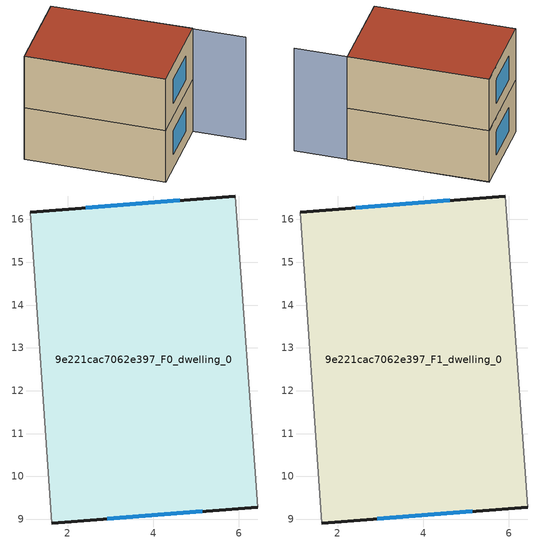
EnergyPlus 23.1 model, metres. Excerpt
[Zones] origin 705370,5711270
9e221cac7062e397_F0_dwelling_0
 floor ground (EU_floor_Construction): 5.91,16.55 6.43,9.29 1.63,8.91 1.13,16.16 z0
 wall outside (EU_wall_Construction): 5.91,16.55 1.13,16.16 / 1.63,8.91 6.43,9.29 z0:3
 wall adiabatic (EU_wall_Construction): 6.43,9.29 5.91,16.55 / 1.13,16.16 1.63,8.91 z0:3
 window (EU_Window_Construction): 4.62,16.44 2.42,16.27 / 2.92,9.01 5.14,9.18 z0.81:2.19
9e221cac7062e397_F1_dwelling_0
 floor to 9e221cac7062e397_F0_dwelling_0 (EU_floor_Construction): 5.91,16.55 6.43,9.29 1.63,8.91 1.13,16.16 z3
 wall outside (EU_wall_Construction): 5.91,16.55 1.13,16.16 / 1.63,8.91 6.43,9.29 z3:6
 wall adiabatic (EU_wall_Construction): 6.43,9.29 5.91,16.55 / 1.13,16.16 1.63,8.91 z3:6
 window (EU_Window_Construction): 4.62,16.44 2.42,16.27 / 2.92,9.01 5.14,9.18 z3.81:5.19
 roof outside (EU_roof_Construction): 6.43,9.29 5.91,16.55 1.13,16.16 1.63,8.91 z6
shading: 6.62,6.57 5.91,16.55 / 1.13,16.16 1.68,8.92 z0:6
[Building]
EU S2 Campaign: North Axis=0; Terrain=City; Solar Distribution=FullExterior
[Site:Location]
London: Latitude=51.5; Longitude=-0.5; Time Zone=0; Elevation=25
[SizingPeriod:WeatherFileDays]
AnnualSizingPeriod: Begin Month=1; Begin Day of Month=1; End Month=12; End Day of Month=31; Day of Week for Start Day=Monday; Use Weather File Daylight Saving Period=No; Use Weather File Rain and Snow Indicators=No
[MATERIAL]
EU_InternalMass_Material: Roughness=MediumRough; Thickness=0.1; Conductivity=1; Density=1800; Specific Heat=900; Thermal Absorptance=0.9; Solar Absorptance=0.7; Visible Absorptance=0.7
[MATERIAL:NOMASS] Roughness=MediumRough; Thermal Absorptance=0.9; Solar Absorptance=0.7; Visible Absorptance=0.7
Name | Thermal Resistance
EU_wall_NoMass | 0.555556
EU_roof_NoMass | 0.510204
EU_floor_NoMass | 1.68919
[WINDOWMATERIAL:SIMPLEGLAZINGSYSTEM]
EU_Window_SimpleGlazing: UFactor=3.96; Solar Heat Gain Coefficient=0.85; Visible Transmittance=0.85
[CONSTRUCTION]
EU_wall_Construction: EU_wall_NoMass
EU_roof_Construction: EU_roof_NoMass
EU_floor_Construction: EU_floor_NoMass
EU_Window_Construction: EU_Window_SimpleGlazing
EU_InternalMass_Construction: EU_InternalMass_Material
[ZONE] Type=1; Multiplier=1; Ceiling Height=autocalculate; Floor Area=autocalculate; Part of Total Floor Area=Yes
Name | Volume
9e221cac7062e397_F0_dwelling_0 | 104.918
9e221cac7062e397_F1_dwelling_0 | 104.919
[INTERNALMASS] Construction=EU_InternalMass_Construction; Surface Area=34.9726
Name | Zone or ZoneList
9e221cac7062e397_F0_dwelling_0_EU_InternalMass | 9e221cac7062e397_F0_dwelling_0
9e221cac7062e397_F1_dwelling_0_EU_InternalMass | 9e221cac7062e397_F1_dwelling_0
[OTHEREQUIPMENT] Fuel Type=Electricity; Design Level Calculation Method=Watts/Area; Power per Zone Floor Area=1; Fraction Latent=0; Fraction Radiant=0; Fraction Lost=0; Carbon Dioxide Generation Rate=0; EndUse Subcategory=EU_Step8_InternalGains
Name | Zone or ZoneList or Space or SpaceList | Schedule
EU_Step8_InternalGain_9e221cac7062e397_F0_dwelling_0_f000 | 9e221cac7062e397_F0_dwelling_0 | EU_Step8_GainSchedule_9e221cac7062e397_F0_dwelling_0_f000
EU_Step8_InternalGain_9e221cac7062e397_F1_dwelling_0_f000 | 9e221cac7062e397_F1_dwelling_0 | EU_Step8_GainSchedule_9e221cac7062e397_F1_dwelling_0_f000
[ZONEVENTILATION:DESIGNFLOWRATE] Schedule=EU_AlwaysOn; Design Flow Rate Calculation Method=AirChanges/Hour; Air Changes per Hour=0.48; Ventilation Type=Natural; Fan Pressure Rise=0; Fan Total Efficiency=1; Constant Term Coefficient=1; Temperature Term Coefficient=0; Velocity Term Coefficient=0; Velocity Squared Term Coefficient=0; Minimum Indoor Temperature=-100; Maximum Indoor Temperature=100; Delta Temperature=-100; Minimum Outdoor Temperature=-100; Maximum Outdoor Temperature=100; Maximum Wind Speed=40
Name | Zone or ZoneList or Space or SpaceList
EU_ConstantAir_9e221cac7062e397_F0_dwelling_0 | 9e221cac7062e397_F0_dwelling_0
EU_ConstantAir_9e221cac7062e397_F1_dwelling_0 | 9e221cac7062e397_F1_dwelling_0
[HVACTEMPLATE:THERMOSTAT] Constant Heating Setpoint=20; Constant Cooling Setpoint=50
EU_HeatOnly_9e221cac7062e397_F0_dwelling_0; EU_HeatOnly_9e221cac7062e397_F1_dwelling_0
[HVACTEMPLATE:ZONE:IDEALLOADSAIRSYSTEM] System Availability Schedule=EU_AlwaysOn; Maximum Heating Supply Air Temperature=50; Minimum Cooling Supply Air Temperature=13; Maximum Heating Supply Air Humidity Ratio=0.0156; Minimum Cooling Supply Air Humidity Ratio=0.0077; Heating Limit=NoLimit; Cooling Limit=NoLimit; Heating Availability Schedule=EU_AlwaysOn; Cooling Availability Schedule=EU_CoolingOff; Dehumidification Control Type=ConstantSensibleHeatRatio; Cooling Sensible Heat Ratio=0.7; Dehumidification Setpoint=60; Humidification Control Type=None; Humidification Setpoint=30; Outdoor Air Method=None; Outdoor Air Flow Rate per Person=0.00944; Outdoor Air Flow Rate per Zone Floor Area=0; Outdoor Air Flow Rate per Zone=0; Demand Controlled Ventilation Type=None; Outdoor Air Economizer Type=NoEconomizer; Heat Recovery Type=None; Sensible Heat Recovery Effectiveness=0.7; Latent Heat Recovery Effectiveness=0.65
Name | Template Thermostat
9e221cac7062e397_F0_dwelling_0 | EU_HeatOnly_9e221cac7062e397_F0_dwelling_0
9e221cac7062e397_F1_dwelling_0 | EU_HeatOnly_9e221cac7062e397_F1_dwelling_0
[SIZING:ZONE] Zone Cooling Design Supply Air Temperature Input Method=SupplyAirTemperature; Zone Cooling Design Supply Air Temperature=13; Zone Heating Design Supply Air Temperature Input Method=SupplyAirTemperature; Zone Heating Design Supply Air Temperature=50; Zone Cooling Design Supply Air Humidity Ratio=0.008; Zone Heating Design Supply Air Humidity Ratio=0.008; Cooling Design Air Flow Method=DesignDay; Cooling Design Air Flow Rate=0; Cooling Minimum Air Flow per Zone Floor Area=0.000762; Cooling Minimum Air Flow=0; Cooling Minimum Air Flow Fraction=0.2; Heating Design Air Flow Method=DesignDay; Heating Design Air Flow Rate=0; Heating Maximum Air Flow per Zone Floor Area=0.002032; Heating Maximum Air Flow=0.141576; Heating Maximum Air Flow Fraction=0.3; Account for Dedicated Outdoor Air System=No; Dedicated Outdoor Air System Control Strategy=NeutralSupplyAir; Dedicated Outdoor Air Low Setpoint Temperature for Design=autosize; Dedicated Outdoor Air High Setpoint Temperature for Design=autosize; Zone Load Sizing Method=Sensible Load Only No Latent Load; Zone Latent Cooling Design Supply Air Humidity Ratio Input Method=HumidityRatioDifference; Zone Cooling Design Supply Air Humidity Ratio Difference=0.005; Zone Latent Heating Design Supply Air Humidity Ratio Input Method=HumidityRatioDifference; Zone Humidification Design Supply Air Humidity Ratio Difference=0.005
9e221cac7062e397_F0_dwelling_0; 9e221cac7062e397_F1_dwelling_0
[SCHEDULE:CONSTANT]
Name | Hourly Value
EU_AlwaysOn | 1
EU_CoolingOff | 0
[SCHEDULE:FILE] Column Number=1; Rows to Skip at Top=0; Number of Hours of Data=8760; Column Separator=Comma; Interpolate to Timestep=No; Minutes per Item=60; Adjust Schedule for Daylight Savings=Yes
Name | File
EU_Step8_GainSchedule_9e221cac7062e397_F0_dwelling_0_f000 | ../../schedules/9e221cac7062e397/9e221cac7062e397_F0_dwelling_0_f000_gain.csv
EU_Step8_GainSchedule_9e221cac7062e397_F1_dwelling_0_f000 | ../../schedules/9e221cac7062e397/9e221cac7062e397_F1_dwelling_0_f000_gain.csv
